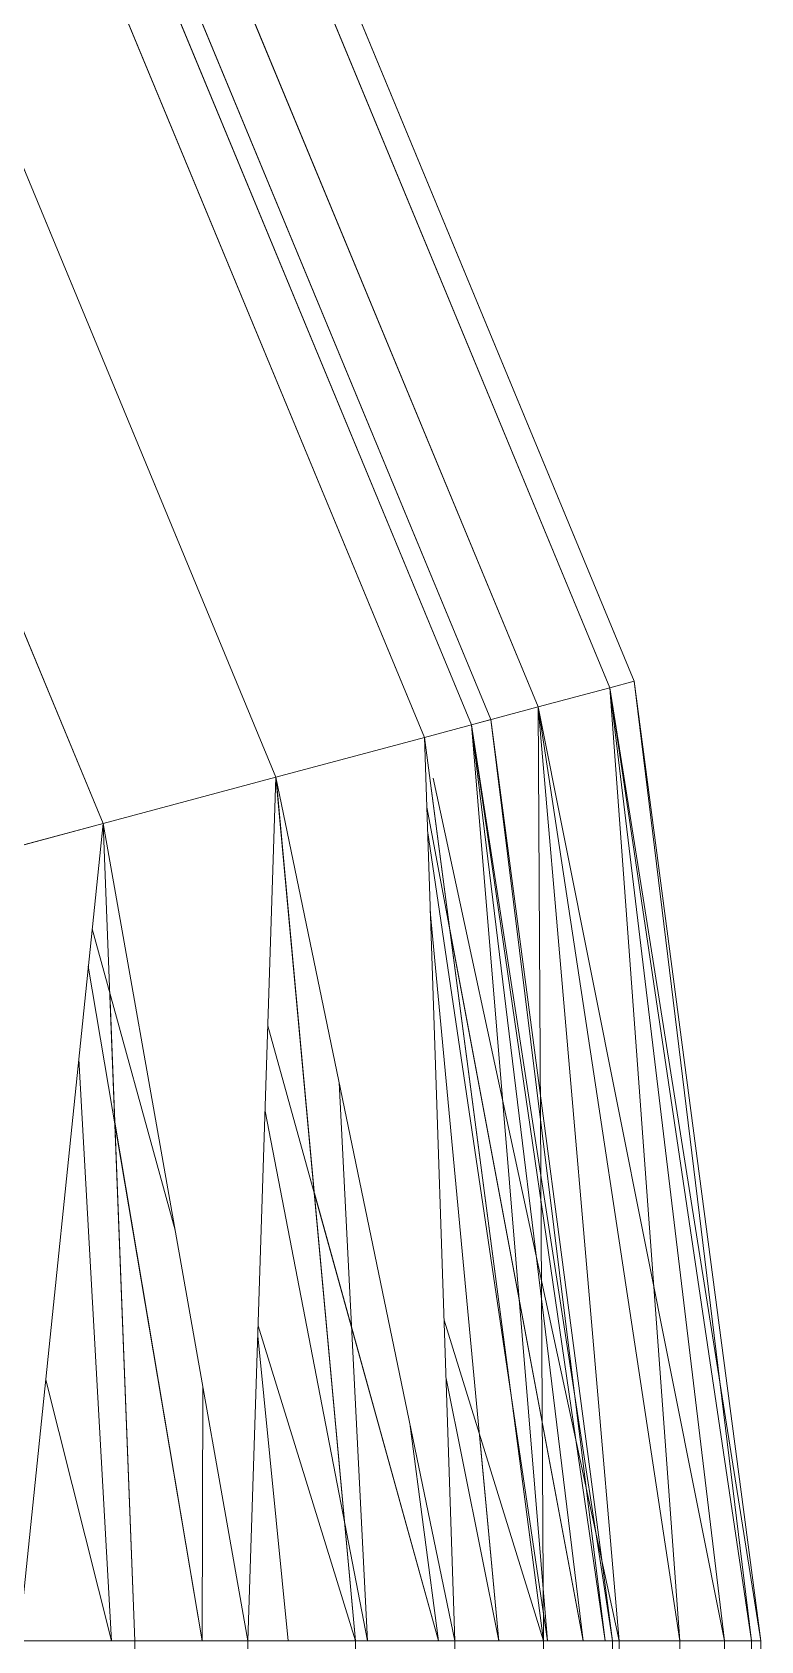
# Model space of a CAD drawing. Header units: centimetres. Extents: x -13689 to 3489, y -437 to 1921.
# Drawn here: x -2970.025 to -2969.534, y 188.8 to 189.885 of the extents above; entities that cross this region are included whole.
import ezdxf

# ---------------------------------------------------------------- set-up
doc = ezdxf.new("R2010")
doc.units = ezdxf.units.CM
doc.layers.add('M-EQPM', color=7, linetype='Continuous', lineweight=9)

# ---------------------------------------------------------------- blocks, each defined once
blk = doc.blocks.new('EQ-05-007 - EQ-05-007_dwg_Agrupar_308-1548997-Sección 3-2')
at = {"layer": 'M-EQPM', "color": 136, "true_color": 0x007f7f}
for p, q in [((-2102.7454, 190.05), (-2102.4957, 189.447)), ((-2102.7602, 190.0415), (-2102.5121, 189.4426)), ((-2102.5121, 189.4426), (-2102.7602, 190.0415)), ((-2102.8034, 190.0165), (-2102.5604, 189.4297)), ((-2102.8034, 190.0165), (-2102.5604, 189.4297)), ((-2102.832, 190), (-2102.5923, 189.4212)), ((-2102.8438, 189.9932), (-2102.6054, 189.4176)), ((-2102.6054, 189.4176), (-2102.8438, 189.9932)), ((-2102.8723, 189.9768), (-2102.6371, 189.4091)), ((-2102.9619, 189.925), (-2102.7372, 189.3823)), ((-2103.0664, 189.8647), (-2102.8536, 189.3511)), ((-2102.5604, 189.4297), (-2102.5121, 189.4426)), ((-2102.5121, 189.4426), (-2102.5604, 189.4297)), ((-2102.5121, 189.4426), (-2102.4957, 189.447)), ((-2102.4957, 189.447), (-2102.5121, 189.4426)), ((-2102.465, 188.8), (-2102.5121, 189.4426)), ((-2102.435, 188.8), (-2102.5121, 189.4426)), ((-2102.4167, 188.8), (-2102.5121, 189.4426)), ((-2102.4105, 188.8), (-2102.5121, 189.4426)), ((-2102.4167, 188.8), (-2102.5121, 189.4426)), ((-2102.435, 188.8), (-2102.5121, 189.4426)), ((-2102.4105, 188.8), (-2102.4957, 189.447)), ((-2102.4167, 188.8), (-2102.4957, 189.447)), ((-2102.6371, 189.4091), (-2102.5604, 189.4297)), ((-2102.5604, 189.4297), (-2102.6371, 189.4091)), ((-2102.6054, 189.4176), (-2102.5923, 189.4212)), ((-2102.5923, 189.4212), (-2102.6054, 189.4176)), ((-2102.5105, 188.8), (-2102.5923, 189.4212)), ((-2102.5154, 188.8), (-2102.5923, 189.4212)), ((-2102.5569, 188.8), (-2102.5604, 189.4297)), ((-2102.506, 188.8), (-2102.5604, 189.4297)), ((-2102.465, 188.8), (-2102.5604, 189.4297)), ((-2102.435, 188.8), (-2102.5604, 189.4297)), ((-2102.465, 188.8), (-2102.5604, 189.4297)), ((-2102.506, 188.8), (-2102.5604, 189.4297)), ((-2102.5541, 188.8), (-2102.6054, 189.4176)), ((-2102.5301, 188.8), (-2102.6054, 189.4176)), ((-2102.5154, 188.8), (-2102.6054, 189.4176)), ((-2102.5105, 188.8), (-2102.6054, 189.4176)), ((-2102.5154, 188.8), (-2102.6054, 189.4176)), ((-2102.5301, 188.8), (-2102.6054, 189.4176)), ((-2102.6054, 189.4176), (-2102.5154, 188.8)), ((-2102.6054, 189.4176), (-2102.5541, 188.8)), ((-2102.7372, 189.3823), (-2102.6371, 189.4091)), ((-2102.6166, 188.8), (-2102.6371, 189.4091)), ((-2102.5569, 188.8), (-2102.6371, 189.4091)), ((-2102.8536, 189.3511), (-2102.7372, 189.3823)), ((-2102.756, 188.8), (-2102.7372, 189.3823)), ((-2102.6835, 188.8), (-2102.7372, 189.3823)), ((-2102.6166, 188.8), (-2102.7372, 189.3823)), ((-2102.7372, 189.3823), (-2102.6835, 188.8)), ((-2102.6835, 188.8), (-2102.7371, 189.3817)), ((-2102.6835, 188.8), (-2102.7371, 189.3817)), ((-2102.6835, 188.8), (-2102.7371, 189.3817)), ((-2102.5569, 188.8), (-2102.6335, 189.3817)), ((-2102.5569, 188.8), (-2102.6335, 189.3817)), ((-2102.5569, 188.8), (-2102.6335, 189.3817)), ((-2102.506, 188.8), (-2102.6312, 189.3817)), ((-2102.6312, 189.3817), (-2102.506, 188.8)), ((-2102.506, 188.8), (-2102.6312, 189.3817)), ((-2102.5301, 188.8), (-2102.6356, 189.3621)), ((-2102.5301, 188.8), (-2102.6356, 189.3621)), ((-2102.5301, 188.8), (-2102.6356, 189.3621)), ((-2102.9786, 189.3176), (-2102.8536, 189.3511)), ((-2102.9105, 188.8), (-2102.8536, 189.3511)), ((-2102.8323, 188.8), (-2102.8536, 189.3511)), ((-2102.756, 188.8), (-2102.8536, 189.3511)), ((-2102.756, 188.8), (-2102.8536, 189.3511)), ((-2102.8536, 189.3511), (-2102.8323, 188.8)), ((-2102.756, 188.8), (-2102.8536, 189.3511)), ((-2102.5541, 188.8), (-2102.635, 189.3464)), ((-2102.5541, 188.8), (-2102.635, 189.3464)), ((-2102.635, 189.3464), (-2102.5541, 188.8)), ((-2102.5541, 188.8), (-2102.635, 189.3464)), ((-2102.635, 189.3464), (-2102.5541, 188.8)), ((-2102.5541, 188.8), (-2102.635, 189.3464)), ((-2102.5869, 188.8), (-2102.6332, 189.292)), ((-2102.5869, 188.8), (-2102.6332, 189.292)), ((-2102.5869, 188.8), (-2102.6332, 189.292)), ((-2102.5869, 188.8), (-2102.6332, 189.292)), ((-2102.5869, 188.8), (-2102.6332, 189.292)), ((-2102.5869, 188.8), (-2102.6332, 189.292)), ((-2102.805, 189.0768), (-2102.861, 189.2802)), ((-2102.861, 189.2802), (-2102.805, 189.0768)), ((-2102.861, 189.2802), (-2102.805, 189.0768)), ((-2102.7869, 188.8), (-2102.8636, 189.255)), ((-2102.7869, 188.8), (-2102.8636, 189.255)), ((-2102.8636, 189.255), (-2102.7869, 188.8)), ((-2102.8636, 189.255), (-2102.7869, 188.8)), ((-2102.7869, 188.8), (-2102.8636, 189.255)), ((-2102.7869, 188.8), (-2102.8636, 189.255)), ((-2102.8323, 188.8), (-2102.8492, 189.2375)), ((-2102.8492, 189.2375), (-2102.8323, 188.8)), ((-2102.8492, 189.2375), (-2102.8323, 188.8)), ((-2102.6277, 188.8), (-2102.7426, 189.2147)), ((-2102.7426, 189.2147), (-2102.6277, 188.8)), ((-2102.7426, 189.2147), (-2102.6277, 188.8)), ((-2102.8479, 188.8), (-2102.87, 189.1921)), ((-2102.8479, 188.8), (-2102.87, 189.1921)), ((-2102.8479, 188.8), (-2102.87, 189.1921)), ((-2102.8479, 188.8), (-2102.87, 189.1921)), ((-2102.87, 189.1921), (-2102.8479, 188.8)), ((-2102.87, 189.1921), (-2102.8479, 188.8)), ((-2102.6754, 188.8), (-2102.6945, 189.1764)), ((-2102.6754, 188.8), (-2102.6945, 189.1764)), ((-2102.6754, 188.8), (-2102.6945, 189.1764)), ((-2102.6754, 188.8), (-2102.7444, 189.1572)), ((-2102.6754, 188.8), (-2102.7444, 189.1572)), ((-2102.7444, 189.1572), (-2102.6754, 188.8)), ((-2102.7444, 189.1572), (-2102.6754, 188.8)), ((-2102.6754, 188.8), (-2102.7444, 189.1572)), ((-2102.6754, 188.8), (-2102.7444, 189.1572)), ((-2102.6835, 188.8), (-2102.7491, 189.0125)), ((-2102.6835, 188.8), (-2102.7491, 189.0125)), ((-2102.7491, 189.0125), (-2102.6835, 188.8)), ((-2102.5569, 188.8), (-2102.6239, 189.0163)), ((-2102.5569, 188.8), (-2102.6239, 189.0163)), ((-2102.6239, 189.0163), (-2102.5569, 188.8)), ((-2102.7289, 188.8), (-2102.7493, 189.0057)), ((-2102.7289, 188.8), (-2102.7493, 189.0057)), ((-2102.7493, 189.0057), (-2102.7289, 188.8)), ((-2102.7289, 188.8), (-2102.7493, 189.0057)), ((-2102.7493, 189.0057), (-2102.7289, 188.8)), ((-2102.7289, 188.8), (-2102.7493, 189.0057)), ((-2102.8479, 188.8), (-2102.8923, 188.9759)), ((-2102.8479, 188.8), (-2102.8923, 188.9759)), ((-2102.8479, 188.8), (-2102.8923, 188.9759)), ((-2102.5869, 188.8), (-2102.6226, 188.978)), ((-2102.6226, 188.978), (-2102.5869, 188.8)), ((-2102.6226, 188.978), (-2102.5869, 188.8)), ((-2102.7869, 188.8), (-2102.7865, 188.972)), ((-2102.7869, 188.8), (-2102.7865, 188.972)), ((-2102.7869, 188.8), (-2102.7865, 188.972)), ((-2102.6277, 188.8), (-2102.647, 188.9466)), ((-2102.6277, 188.8), (-2102.647, 188.9466)), ((-2102.6277, 188.8), (-2102.647, 188.9466)), ((-2102.647, 188.9466), (-2102.6277, 188.8)), ((-2102.6277, 188.8), (-2102.647, 188.9466)), ((-2102.6277, 188.8), (-2102.647, 188.9466)), ((-2102.8323, 188.8), (-2102.9105, 188.8)), ((-2102.8323, 188.8), (-2102.8323, 186.8)), ((-2102.8323, 188.8), (-2102.756, 188.8)), ((-2102.756, 188.8), (-2102.756, 186.8)), ((-2102.756, 188.8), (-2102.6835, 188.8)), ((-2102.6835, 188.8), (-2102.6835, 186.8)), ((-2102.6835, 188.8), (-2102.6166, 188.8)), ((-2102.6166, 186.8), (-2102.6166, 188.8)), ((-2102.6166, 188.8), (-2102.5569, 188.8)), ((-2102.5569, 188.8), (-2102.5569, 186.8)), ((-2102.5569, 188.8), (-2102.506, 188.8)), ((-2102.5105, 188.8), (-2102.5105, 186.8)), ((-2102.506, 186.8), (-2102.506, 188.8)), ((-2102.506, 188.8), (-2102.465, 188.8)), ((-2102.465, 186.8), (-2102.465, 188.8)), ((-2102.465, 188.8), (-2102.435, 188.8)), ((-2102.435, 186.8), (-2102.435, 188.8)), ((-2102.435, 188.8), (-2102.4167, 188.8)), ((-2102.4167, 188.8), (-2102.435, 188.8)), ((-2102.4167, 186.8), (-2102.4167, 188.8)), ((-2102.4167, 188.8), (-2102.4105, 188.8)), ((-2102.4105, 188.8), (-2102.4167, 188.8)), ((-2102.4167, 186.8), (-2102.4167, 188.8)), ((-2102.4105, 186.8), (-2102.4105, 188.8))]:
    blk.add_line(p, q, dxfattribs=at)
at = {"layer": 'M-EQPM', "color": 136, "true_color": 0x007f7f, "flags": 128}
for points in [[(-2102.7372, 189.3823), (-2102.9619, 189.925), (-2102.8723, 189.9768), (-2103.2463, 190.4642), (-2103.1901, 190.5204), (-2103.694, 190.9071), (-2103.669, 190.9503), (-2104.2679, 191.1984), (-2104.9105, 191.2938), (-2104.9105, 191.2755), (-2120.9105, 191.2755), (-2121.5531, 191.1984), (-2122.152, 190.9503), (-2122.1605, 190.9651), (-2122.6783, 190.5678), (-2122.6662, 190.5557), (-2123.0608, 190.0415), (-2123.0175, 190.0165), (-2123.2606, 189.4297), (-2123.1839, 189.4091)], [(-2104.9105, 191.2755), (-2104.2679, 191.1984), (-2104.2634, 191.2148), (-2103.6605, 190.9651), (-2103.669, 190.9503), (-2103.1548, 190.5557), (-2103.1901, 190.5204), (-2102.8034, 190.0165), (-2102.8723, 189.9768), (-2102.6371, 189.4091), (-2102.5604, 189.4297), (-2102.8034, 190.0165), (-2102.7602, 190.0415), (-2103.1548, 190.5557), (-2103.1427, 190.5678), (-2103.6605, 190.9651), (-2103.669, 190.9503), (-2104.2679, 191.1984), (-2104.2808, 191.1501), (-2104.9105, 191.2755), (-2104.2808, 191.1501), (-2104.9105, 191.2455)], [(-2104.9105, 191.2455), (-2104.2808, 191.1501), (-2104.2679, 191.1984), (-2103.669, 190.9503), (-2103.6605, 190.9651), (-2103.1427, 190.5678), (-2103.1548, 190.5557), (-2102.7602, 190.0415), (-2102.8034, 190.0165), (-2102.5604, 189.4297), (-2102.5121, 189.4426), (-2102.7602, 190.0415), (-2102.7454, 190.05), (-2103.1427, 190.5678), (-2103.1548, 190.5557), (-2103.669, 190.9503), (-2103.694, 190.9071), (-2104.2808, 191.1501), (-2104.9105, 191.2045)], [(-2104.2634, 191.2148), (-2104.2679, 191.1984), (-2103.669, 190.9503), (-2103.694, 190.9071), (-2103.1901, 190.5204), (-2103.2463, 190.4642), (-2102.8723, 189.9768), (-2102.9619, 189.925), (-2102.7372, 189.3823)], [(-2102.8536, 189.3511), (-2102.7372, 189.3823), (-2102.6371, 189.4091), (-2102.8723, 189.9768), (-2102.8034, 190.0165), (-2103.1901, 190.5204), (-2103.1548, 190.5557), (-2103.669, 190.9503), (-2103.6605, 190.9651), (-2104.2634, 191.2148)], [(-2102.5923, 189.4212), (-2102.832, 190), (-2102.8438, 189.9932), (-2103.2231, 190.4874), (-2103.2134, 190.4971), (-2103.7105, 190.8785), (-2103.7173, 190.8667), (-2104.2929, 191.1051), (-2104.9105, 191.1951), (-2104.2893, 191.1182), (-2104.9105, 191.2)], [(-2104.9105, 191.1951), (-2104.2893, 191.1182), (-2104.2929, 191.1051), (-2104.2893, 191.1182), (-2103.7105, 190.8785), (-2103.7173, 190.8667), (-2103.2231, 190.4874), (-2103.2134, 190.4971), (-2102.832, 190), (-2102.8438, 189.9932), (-2102.6054, 189.4176), (-2102.5923, 189.4212)], [(-2104.9105, 191.1804), (-2104.2929, 191.1051), (-2103.7173, 190.8667), (-2103.7105, 190.8785), (-2103.2134, 190.4971), (-2103.2231, 190.4874), (-2102.8438, 189.9932), (-2102.832, 190), (-2102.5923, 189.4212), (-2102.6054, 189.4176), (-2102.8438, 189.9932), (-2102.832, 190), (-2103.2134, 190.4971), (-2103.2231, 190.4874), (-2103.7173, 190.8667), (-2103.7105, 190.8785), (-2104.2893, 191.1182), (-2104.2929, 191.1051), (-2104.9105, 191.1951)], [(-2104.3014, 191.0734), (-2104.2808, 191.1501), (-2103.694, 190.9071), (-2103.669, 190.9503), (-2103.1548, 190.5557), (-2103.1427, 190.5678), (-2102.7454, 190.05), (-2102.7602, 190.0415), (-2102.5121, 189.4426), (-2102.435, 188.8), (-2102.435, 186.8)], [(-2102.465, 188.8), (-2102.5604, 189.4297), (-2102.5121, 189.4426), (-2102.4957, 189.447), (-2102.7454, 190.05), (-2102.7602, 190.0415), (-2103.1548, 190.5557), (-2103.1901, 190.5204), (-2103.694, 190.9071), (-2103.7337, 190.8382)], [(-2103.2463, 190.4642), (-2103.1901, 190.5204), (-2102.8034, 190.0165), (-2102.7602, 190.0415), (-2102.5121, 189.4426), (-2102.4957, 189.447), (-2102.7454, 190.05), (-2102.7602, 190.0415), (-2103.1548, 190.5557), (-2103.1901, 190.5204), (-2103.694, 190.9071), (-2103.7337, 190.8382)], [(-2103.2463, 190.4642), (-2103.1901, 190.5204), (-2102.8034, 190.0165), (-2102.7602, 190.0415), (-2102.5121, 189.4426), (-2102.5604, 189.4297), (-2102.8034, 190.0165), (-2102.8723, 189.9768)], [(-2102.9619, 189.925), (-2103.0664, 189.8647), (-2102.8536, 189.3511), (-2102.9786, 189.3176), (-2103.1784, 189.8), (-2103.0664, 189.8647), (-2103.4048, 190.3057), (-2103.3195, 190.391)], [(-2102.8723, 189.9768), (-2102.8034, 190.0165), (-2102.5604, 189.4297), (-2102.465, 188.8)], [(-2102.8784, 189.9732), (-2102.8438, 189.9932), (-2102.6054, 189.4176)], [(-2102.8784, 189.9732), (-2102.8438, 189.9932), (-2102.6054, 189.4176), (-2102.5301, 188.8)], [(-2102.9619, 189.925), (-2103.0664, 189.8647), (-2102.8536, 189.3511), (-2102.7372, 189.3823)], [(-2102.435, 188.8), (-2102.5604, 189.4297), (-2102.435, 188.8), (-2102.5121, 189.4426), (-2102.5604, 189.4297), (-2102.6371, 189.4091)], [(-2102.4105, 186.8), (-2102.4105, 188.8), (-2102.4957, 189.447), (-2102.4167, 188.8), (-2102.4957, 189.447), (-2102.5121, 189.4426), (-2102.4167, 188.8), (-2102.435, 188.8)], [(-2102.435, 188.8), (-2102.4167, 188.8), (-2102.5121, 189.4426), (-2102.4957, 189.447), (-2102.4105, 188.8), (-2102.5121, 189.4426), (-2102.4105, 188.8)], [(-2102.435, 188.8), (-2102.5121, 189.4426), (-2102.4167, 188.8), (-2102.4105, 188.8), (-2102.4167, 188.8), (-2102.4167, 186.8)], [(-2102.4105, 188.8), (-2102.4167, 188.8), (-2102.5121, 189.4426), (-2102.435, 188.8)], [(-2102.5569, 188.8), (-2102.6371, 189.4091), (-2102.5604, 189.4297), (-2102.506, 188.8)], [(-2102.6371, 189.4091), (-2102.5604, 189.4297), (-2102.506, 188.8)], [(-2102.5154, 188.8), (-2102.5923, 189.4212), (-2102.6054, 189.4176)], [(-2102.5105, 188.8), (-2102.6054, 189.4176), (-2102.5923, 189.4212), (-2102.5105, 188.8)], [(-2102.5154, 188.8), (-2102.5923, 189.4212), (-2102.5105, 188.8)], [(-2102.465, 186.8), (-2102.465, 188.8), (-2102.5604, 189.4297), (-2102.506, 188.8)], [(-2102.465, 188.8), (-2102.5604, 189.4297), (-2102.506, 188.8)], [(-2102.5301, 188.8), (-2102.6054, 189.4176), (-2102.5541, 188.8)], [(-2102.5301, 188.8), (-2102.6054, 189.4176), (-2102.5154, 188.8)], [(-2102.5105, 188.8), (-2102.6054, 189.4176), (-2102.5154, 188.8)], [(-2102.5301, 188.8), (-2102.6054, 189.4176), (-2102.5154, 188.8)], [(-2102.6166, 188.8), (-2102.6371, 189.4091), (-2102.7372, 189.3823), (-2102.6166, 188.8), (-2102.6835, 188.8)], [(-2102.5569, 186.8), (-2102.5569, 188.8), (-2102.6371, 189.4091), (-2102.6166, 188.8)], [(-2102.6835, 188.8), (-2102.7372, 189.3823), (-2102.6166, 188.8), (-2102.5569, 188.8), (-2102.506, 188.8), (-2102.506, 186.8)], [(-2102.9786, 189.3176), (-2102.8536, 189.3511), (-2102.8323, 188.8)]]:
    blk.add_lwpolyline(points, dxfattribs=at)
for points in [[(-2102.465, 188.8), (-2102.5121, 189.4426)], [(-2102.5569, 188.8), (-2102.5604, 189.4297)], [(-2102.756, 188.8), (-2102.7372, 189.3823)], [(-2102.9105, 188.8), (-2102.8536, 189.3511)]]:
    blk.add_lwpolyline(points, close=True, dxfattribs=at)
blk = doc.blocks.new('EQ-05-007 - EQ-05-007_dwg_Agrupar_316-1548998-Sección 3-2')
at = {"layer": 'M-EQPM', "color": 136, "true_color": 0x007f7f}
for p, q in [((-2102.7454, 190.05), (-2102.4957, 189.447)), ((-2102.7602, 190.0415), (-2102.5121, 189.4426)), ((-2102.5121, 189.4426), (-2102.7602, 190.0415)), ((-2102.8034, 190.0165), (-2102.5604, 189.4297)), ((-2102.8034, 190.0165), (-2102.5604, 189.4297)), ((-2102.832, 190), (-2102.5923, 189.4212)), ((-2102.5923, 189.4212), (-2102.832, 190)), ((-2102.8438, 189.9932), (-2102.6054, 189.4176)), ((-2102.6054, 189.4176), (-2102.8438, 189.9932)), ((-2102.8438, 189.9932), (-2102.6054, 189.4176)), ((-2102.5604, 189.4297), (-2102.5121, 189.4426)), ((-2102.5121, 189.4426), (-2102.5604, 189.4297)), ((-2102.5121, 189.4426), (-2102.4957, 189.447)), ((-2102.4957, 189.447), (-2102.5121, 189.4426)), ((-2102.465, 188.8), (-2102.5121, 189.4426)), ((-2102.435, 188.8), (-2102.5121, 189.4426)), ((-2102.4167, 188.8), (-2102.5121, 189.4426)), ((-2102.4105, 188.8), (-2102.5121, 189.4426)), ((-2102.4167, 188.8), (-2102.5121, 189.4426)), ((-2102.435, 188.8), (-2102.5121, 189.4426)), ((-2102.4105, 188.8), (-2102.4957, 189.447)), ((-2102.4167, 188.8), (-2102.4957, 189.447)), ((-2102.6371, 189.4091), (-2102.5604, 189.4297)), ((-2102.5604, 189.4297), (-2102.6371, 189.4091)), ((-2102.6054, 189.4176), (-2102.5923, 189.4212)), ((-2102.5923, 189.4212), (-2102.6054, 189.4176)), ((-2102.5105, 188.8), (-2102.5923, 189.4212)), ((-2102.5154, 188.8), (-2102.5923, 189.4212)), ((-2102.5569, 188.8), (-2102.5604, 189.4297)), ((-2102.506, 188.8), (-2102.5604, 189.4297)), ((-2102.465, 188.8), (-2102.5604, 189.4297)), ((-2102.435, 188.8), (-2102.5604, 189.4297)), ((-2102.465, 188.8), (-2102.5604, 189.4297)), ((-2102.506, 188.8), (-2102.5604, 189.4297)), ((-2102.5541, 188.8), (-2102.6054, 189.4176)), ((-2102.5301, 188.8), (-2102.6054, 189.4176)), ((-2102.5154, 188.8), (-2102.6054, 189.4176)), ((-2102.5105, 188.8), (-2102.6054, 189.4176)), ((-2102.5154, 188.8), (-2102.6054, 189.4176)), ((-2102.5301, 188.8), (-2102.6054, 189.4176)), ((-2102.6054, 189.4176), (-2102.5154, 188.8)), ((-2102.6054, 189.4176), (-2102.5541, 188.8)), ((-2102.506, 188.8), (-2102.6312, 189.3817)), ((-2102.6312, 189.3817), (-2102.506, 188.8)), ((-2102.506, 188.8), (-2102.6312, 189.3817)), ((-2102.5301, 188.8), (-2102.6201, 189.2798)), ((-2102.5301, 188.8), (-2102.6201, 189.2798)), ((-2102.5301, 188.8), (-2102.6201, 189.2798)), ((-2102.6754, 188.8), (-2102.6945, 189.1764)), ((-2102.6754, 188.8), (-2102.6945, 189.1764)), ((-2102.6754, 188.8), (-2102.6945, 189.1764)), ((-2102.7869, 188.8), (-2102.8458, 189.1498)), ((-2102.7869, 188.8), (-2102.8458, 189.1498)), ((-2102.8458, 189.1498), (-2102.7869, 188.8)), ((-2102.8458, 189.1498), (-2102.7869, 188.8)), ((-2102.7869, 188.8), (-2102.8458, 189.1498)), ((-2102.7869, 188.8), (-2102.8458, 189.1498)), ((-2102.6277, 188.8), (-2102.7113, 189.1019)), ((-2102.7113, 189.1019), (-2102.6277, 188.8)), ((-2102.7113, 189.1019), (-2102.6277, 188.8)), ((-2102.5869, 188.8), (-2102.6226, 188.978)), ((-2102.6226, 188.978), (-2102.5869, 188.8)), ((-2102.6226, 188.978), (-2102.5869, 188.8)), ((-2102.7869, 188.8), (-2102.7865, 188.972)), ((-2102.7869, 188.8), (-2102.7865, 188.972)), ((-2102.7869, 188.8), (-2102.7865, 188.972)), ((-2102.6277, 188.8), (-2102.647, 188.9466)), ((-2102.6277, 188.8), (-2102.647, 188.9466)), ((-2102.6277, 188.8), (-2102.647, 188.9466)), ((-2102.647, 188.9466), (-2102.6277, 188.8)), ((-2102.6277, 188.8), (-2102.647, 188.9466)), ((-2102.6277, 188.8), (-2102.647, 188.9466)), ((-2102.5869, 188.8), (-2102.6, 188.939)), ((-2102.5869, 188.8), (-2102.6, 188.939)), ((-2102.5869, 188.8), (-2102.6, 188.939)), ((-2102.5869, 188.8), (-2102.6, 188.939)), ((-2102.5869, 188.8), (-2102.6, 188.939)), ((-2102.5869, 188.8), (-2102.6, 188.939)), ((-2102.435, 188.8), (-2102.4167, 188.8)), ((-2102.4167, 188.8), (-2102.435, 188.8)), ((-2102.4167, 186.8), (-2102.4167, 188.8)), ((-2102.4167, 188.8), (-2102.4105, 188.8)), ((-2102.4105, 188.8), (-2102.4167, 188.8)), ((-2102.4167, 186.8), (-2102.4167, 188.8)), ((-2102.4105, 186.8), (-2102.4105, 188.8))]:
    blk.add_line(p, q, dxfattribs=at)
at = {"layer": 'M-EQPM', "color": 136, "true_color": 0x007f7f, "flags": 128}
for points in [[(-2102.8034, 190.0165), (-2102.5604, 189.4297), (-2102.5121, 189.4426), (-2102.7602, 190.0415), (-2102.7454, 190.05), (-2103.6605, 190.9651), (-2103.669, 190.9503), (-2104.2679, 191.1984), (-2104.2808, 191.1501), (-2104.9105, 191.2755), (-2104.2808, 191.1501), (-2104.9105, 191.2455)], [(-2104.9105, 191.2455), (-2104.2808, 191.1501), (-2104.2679, 191.1984), (-2103.669, 190.9503), (-2103.6605, 190.9651), (-2102.7454, 190.05), (-2102.7602, 190.0415), (-2102.5121, 189.4426), (-2102.435, 188.8)], [(-2102.465, 188.8), (-2102.5604, 189.4297), (-2102.5121, 189.4426), (-2102.4957, 189.447), (-2102.7454, 190.05), (-2102.7602, 190.0415)], [(-2102.8034, 190.0165), (-2102.5604, 189.4297), (-2102.5121, 189.4426), (-2102.7602, 190.0415)], [(-2102.8034, 190.0165), (-2102.5604, 189.4297), (-2102.6371, 189.4091)], [(-2102.8034, 190.0165), (-2102.5604, 189.4297), (-2102.465, 188.8)], [(-2102.832, 190), (-2102.5923, 189.4212), (-2102.6054, 189.4176), (-2102.8438, 189.9932)], [(-2102.8438, 189.9932), (-2102.6054, 189.4176), (-2102.5923, 189.4212)], [(-2102.8438, 189.9932), (-2102.6054, 189.4176), (-2102.5301, 188.8)], [(-2102.435, 188.8), (-2102.5604, 189.4297), (-2102.435, 188.8), (-2102.5121, 189.4426), (-2102.5604, 189.4297), (-2102.6371, 189.4091)], [(-2102.4105, 186.8), (-2102.4105, 188.8), (-2102.4957, 189.447), (-2102.4167, 188.8), (-2102.4957, 189.447), (-2102.5121, 189.4426), (-2102.4167, 188.8), (-2102.435, 188.8)], [(-2102.435, 188.8), (-2102.4167, 188.8), (-2102.5121, 189.4426), (-2102.4957, 189.447), (-2102.4105, 188.8), (-2102.5121, 189.4426), (-2102.4105, 188.8)], [(-2102.435, 188.8), (-2102.5121, 189.4426), (-2102.4167, 188.8), (-2102.4105, 188.8), (-2102.4167, 188.8), (-2102.4167, 186.8)], [(-2102.4105, 188.8), (-2102.4167, 188.8), (-2102.5121, 189.4426), (-2102.435, 188.8)], [(-2102.6371, 189.4091), (-2102.5604, 189.4297), (-2102.506, 188.8)], [(-2102.6371, 189.4091), (-2102.5604, 189.4297), (-2102.506, 188.8)], [(-2102.5154, 188.8), (-2102.5923, 189.4212), (-2102.6054, 189.4176)], [(-2102.5105, 188.8), (-2102.6054, 189.4176), (-2102.5923, 189.4212), (-2102.5105, 188.8)], [(-2102.5154, 188.8), (-2102.5923, 189.4212), (-2102.5105, 188.8)], [(-2102.465, 188.8), (-2102.5604, 189.4297), (-2102.506, 188.8)], [(-2102.465, 188.8), (-2102.5604, 189.4297), (-2102.506, 188.8)], [(-2102.5301, 188.8), (-2102.6054, 189.4176), (-2102.5541, 188.8)], [(-2102.5301, 188.8), (-2102.6054, 189.4176), (-2102.5154, 188.8)], [(-2102.5105, 188.8), (-2102.6054, 189.4176), (-2102.5154, 188.8)], [(-2102.5301, 188.8), (-2102.6054, 189.4176), (-2102.5154, 188.8)]]:
    blk.add_lwpolyline(points, dxfattribs=at)
for points in [[(-2102.7602, 190.0415), (-2102.7454, 190.05), (-2102.4957, 189.447), (-2102.5121, 189.4426)], [(-2102.465, 188.8), (-2102.5121, 189.4426)], [(-2102.5569, 188.8), (-2102.5604, 189.4297)]]:
    blk.add_lwpolyline(points, close=True, dxfattribs=at)
blk = doc.blocks.new('EQ-05-007 - EQ-05-007_dwg_011_ENZUNCHADOR_dwg-1549000-Sección 3-2')
for name in ['EQ-05-007 - EQ-05-007_dwg_Agrupar_308-1548997-Sección 3-2', 'EQ-05-007 - EQ-05-007_dwg_Agrupar_316-1548998-Sección 3-2']:
    blk.add_blockref(name, (0, 0))
blk = doc.blocks.new('EQ-05-007 - EQ-05-007_dwg-1548992-Sección 3-2')
blk.add_blockref('EQ-05-007 - EQ-05-007_dwg_011_ENZUNCHADOR_dwg-1549000-Sección 3-2', (0, 0))
blk = doc.blocks.new('EQ-05-007 - EQ-05-007-1549005-Sección 3-2')
blk.add_blockref('EQ-05-007 - EQ-05-007_dwg-1548992-Sección 3-2', (0, 0))
blk = doc.blocks.new('PQ_RVR_MEP-01_ZZ_ZZ_MO_T_A_rvt-2-Sección 3-2')
at = {"layer": 'M-EQPM', "lineweight": 9}
blk.add_blockref('EQ-05-007 - EQ-05-007-1549005-Sección 3-2', (0, 0), dxfattribs=at)

msp = doc.modelspace()

# ---------------------------------------------------------------- block references
at = {"lineweight": 5}
msp.add_blockref('PQ_RVR_MEP-01_ZZ_ZZ_MO_T_A_rvt-2-Sección 3-2', (-867.1233, 0), dxfattribs=at)

doc.saveas('drawing.dxf')
